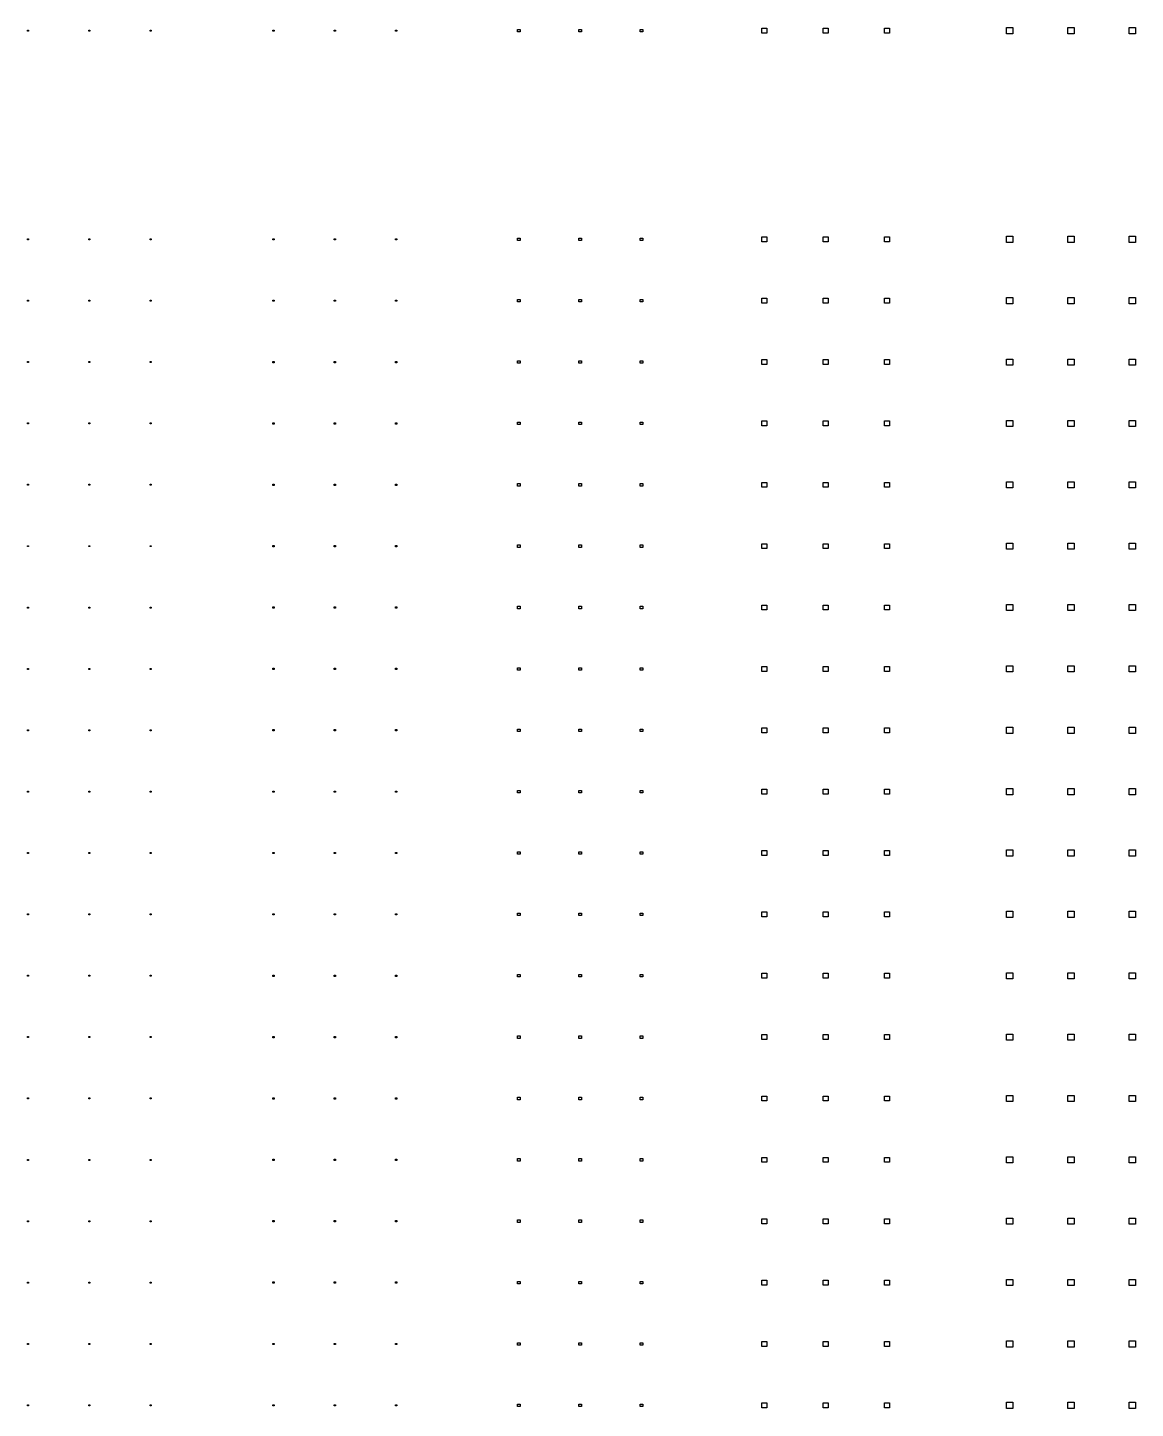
# Model space of a CAD drawing. Extents: x -21493 to 21493, y -12519 to 35265.
# Drawn here: x -9501 to -475, y 11848 to 23094 of the extents above; entities that cross this region are included whole.
import ezdxf

# ---------------------------------------------------------------- set-up
doc = ezdxf.new("R2010")
doc.units = 0
doc.layers.add('L0D0_0', color=1, linetype='CONTINUOUS')

msp = doc.modelspace()

# ---------------------------------------------------------------- linework, layer by layer
at = {"layer": 'L0D0_0'}
for points in [[(-9500.77, 23065.241), (-9500.77, 23073.238), (-9492.773, 23073.238), (-9492.773, 23065.241)], [(-9000.94, 23065.241), (-9000.94, 23073.238), (-8992.943, 23073.238), (-8992.943, 23065.241)], [(-8501.111, 23065.241), (-8501.111, 23073.238), (-8493.11, 23073.238), (-8493.11, 23065.241)], [(-7502.447, 23064.241), (-7502.447, 23074.237), (-7492.451, 23074.237), (-7492.451, 23064.241)], [(-7002.618, 23064.241), (-7002.618, 23074.237), (-6992.622, 23074.237), (-6992.622, 23064.241)], [(-6502.789, 23064.241), (-6502.789, 23074.237), (-6492.793, 23074.237), (-6492.793, 23064.241)], [(-5508.128, 23059.243), (-5508.128, 23079.235), (-5488.132, 23079.235), (-5488.132, 23059.243)], [(-5008.298, 23059.243), (-5008.298, 23079.235), (-4988.302, 23079.235), (-4988.302, 23059.243)], [(-4508.465, 23059.243), (-4508.465, 23079.235), (-4488.473, 23079.235), (-4488.473, 23059.243)], [(-3518.802, 23049.243), (-3518.802, 23089.231), (-3478.818, 23089.231), (-3478.818, 23049.243)], [(-3018.973, 23049.243), (-3018.973, 23089.231), (-2978.989, 23089.231), (-2978.989, 23049.243)], [(-2519.143, 23049.243), (-2519.143, 23089.231), (-2479.155, 23089.231), (-2479.155, 23049.243)], [(-1524.482, 23044.245), (-1524.482, 23094.229), (-1474.498, 23094.229), (-1474.498, 23044.245)], [(-1024.653, 23044.245), (-1024.653, 23094.229), (-974.669, 23094.229), (-974.669, 23044.245)], [(-524.824, 23044.245), (-524.824, 23094.229), (-474.839, 23094.229), (-474.839, 23044.245)], [(-9500.77, 21365.816), (-9500.77, 21373.813), (-9492.773, 21373.813), (-9492.773, 21365.816)], [(-9000.94, 21365.816), (-9000.94, 21373.813), (-8992.943, 21373.813), (-8992.943, 21365.816)], [(-8501.111, 21365.816), (-8501.111, 21373.813), (-8493.11, 21373.813), (-8493.11, 21365.816)], [(-7502.447, 21364.816), (-7502.447, 21374.816), (-7492.451, 21374.816), (-7492.451, 21364.816)], [(-7002.618, 21364.816), (-7002.618, 21374.816), (-6992.622, 21374.816), (-6992.622, 21364.816)], [(-6502.789, 21364.816), (-6502.789, 21374.816), (-6492.793, 21374.816), (-6492.793, 21364.816)], [(-5508.128, 21359.818), (-5508.128, 21379.814), (-5488.132, 21379.814), (-5488.132, 21359.818)], [(-5008.298, 21359.818), (-5008.298, 21379.814), (-4988.302, 21379.814), (-4988.302, 21359.818)], [(-4508.465, 21359.818), (-4508.465, 21379.814), (-4488.473, 21379.814), (-4488.473, 21359.818)], [(-3518.802, 21349.822), (-3518.802, 21389.81), (-3478.818, 21389.81), (-3478.818, 21349.822)], [(-3018.973, 21349.822), (-3018.973, 21389.81), (-2978.989, 21389.81), (-2978.989, 21349.822)], [(-2519.143, 21349.822), (-2519.143, 21389.81), (-2479.155, 21389.81), (-2479.155, 21349.822)], [(-1524.482, 21344.824), (-1524.482, 21394.808), (-1474.498, 21394.808), (-1474.498, 21344.824)], [(-1024.653, 21344.824), (-1024.653, 21394.808), (-974.669, 21394.808), (-974.669, 21344.824)], [(-524.824, 21344.824), (-524.824, 21394.808), (-474.839, 21394.808), (-474.839, 21344.824)], [(-9500.77, 20865.986), (-9500.77, 20873.983), (-9492.773, 20873.983), (-9492.773, 20865.986)], [(-9000.94, 20865.986), (-9000.94, 20873.983), (-8992.943, 20873.983), (-8992.943, 20865.986)], [(-8501.111, 20865.986), (-8501.111, 20873.983), (-8493.11, 20873.983), (-8493.11, 20865.986)], [(-7502.447, 20864.987), (-7502.447, 20874.983), (-7492.451, 20874.983), (-7492.451, 20864.987)], [(-7002.618, 20864.987), (-7002.618, 20874.983), (-6992.622, 20874.983), (-6992.622, 20864.987)], [(-6502.789, 20864.987), (-6502.789, 20874.983), (-6492.793, 20874.983), (-6492.793, 20864.987)], [(-5508.128, 20859.989), (-5508.128, 20879.981), (-5488.132, 20879.981), (-5488.132, 20859.989)], [(-5008.298, 20859.989), (-5008.298, 20879.981), (-4988.302, 20879.981), (-4988.302, 20859.989)], [(-4508.465, 20859.989), (-4508.465, 20879.981), (-4488.473, 20879.981), (-4488.473, 20859.989)], [(-3518.802, 20849.993), (-3518.802, 20889.981), (-3478.818, 20889.981), (-3478.818, 20849.993)], [(-3018.973, 20849.993), (-3018.973, 20889.981), (-2978.989, 20889.981), (-2978.989, 20849.993)], [(-2519.143, 20849.993), (-2519.143, 20889.981), (-2479.155, 20889.981), (-2479.155, 20849.993)], [(-1524.482, 20844.995), (-1524.482, 20894.979), (-1474.498, 20894.979), (-1474.498, 20844.995)], [(-1024.653, 20844.995), (-1024.653, 20894.979), (-974.669, 20894.979), (-974.669, 20844.995)], [(-524.824, 20844.995), (-524.824, 20894.979), (-474.839, 20894.979), (-474.839, 20844.995)], [(-9500.77, 20366.157), (-9500.77, 20374.154), (-9492.773, 20374.154), (-9492.773, 20366.157)], [(-9000.94, 20366.157), (-9000.94, 20374.154), (-8992.943, 20374.154), (-8992.943, 20366.157)], [(-8501.111, 20366.157), (-8501.111, 20374.154), (-8493.11, 20374.154), (-8493.11, 20366.157)], [(-7502.447, 20365.157), (-7502.447, 20375.153), (-7492.451, 20375.153), (-7492.451, 20365.157)], [(-7002.618, 20365.157), (-7002.618, 20375.153), (-6992.622, 20375.153), (-6992.622, 20365.157)], [(-6502.789, 20365.157), (-6502.789, 20375.153), (-6492.793, 20375.153), (-6492.793, 20365.157)], [(-5508.128, 20360.159), (-5508.128, 20380.151), (-5488.132, 20380.151), (-5488.132, 20360.159)], [(-5008.298, 20360.159), (-5008.298, 20380.151), (-4988.302, 20380.151), (-4988.302, 20360.159)], [(-4508.465, 20360.159), (-4508.465, 20380.151), (-4488.473, 20380.151), (-4488.473, 20360.159)], [(-3518.802, 20350.163), (-3518.802, 20390.147), (-3478.818, 20390.147), (-3478.818, 20350.163)], [(-3018.973, 20350.163), (-3018.973, 20390.147), (-2978.989, 20390.147), (-2978.989, 20350.163)], [(-2519.143, 20350.163), (-2519.143, 20390.147), (-2479.155, 20390.147), (-2479.155, 20350.163)], [(-1524.482, 20345.165), (-1524.482, 20395.145), (-1474.498, 20395.145), (-1474.498, 20345.165)], [(-1024.653, 20345.165), (-1024.653, 20395.145), (-974.669, 20395.145), (-974.669, 20345.165)], [(-524.824, 20345.165), (-524.824, 20395.145), (-474.839, 20395.145), (-474.839, 20345.165)], [(-9500.77, 19866.328), (-9500.77, 19874.324), (-9492.773, 19874.324), (-9492.773, 19866.328)], [(-9000.94, 19866.328), (-9000.94, 19874.324), (-8992.943, 19874.324), (-8992.943, 19866.328)], [(-8501.111, 19866.328), (-8501.111, 19874.324), (-8493.11, 19874.324), (-8493.11, 19866.328)], [(-7502.447, 19865.328), (-7502.447, 19875.324), (-7492.451, 19875.324), (-7492.451, 19865.328)], [(-7002.618, 19865.328), (-7002.618, 19875.324), (-6992.622, 19875.324), (-6992.622, 19865.328)], [(-6502.789, 19865.328), (-6502.789, 19875.324), (-6492.793, 19875.324), (-6492.793, 19865.328)], [(-5508.128, 19860.33), (-5508.128, 19880.322), (-5488.132, 19880.322), (-5488.132, 19860.33)], [(-5008.298, 19860.33), (-5008.298, 19880.322), (-4988.302, 19880.322), (-4988.302, 19860.33)], [(-4508.465, 19860.33), (-4508.465, 19880.322), (-4488.473, 19880.322), (-4488.473, 19860.33)], [(-3518.802, 19850.334), (-3518.802, 19890.318), (-3478.818, 19890.318), (-3478.818, 19850.334)], [(-3018.973, 19850.334), (-3018.973, 19890.318), (-2978.989, 19890.318), (-2978.989, 19850.334)], [(-2519.143, 19850.334), (-2519.143, 19890.318), (-2479.155, 19890.318), (-2479.155, 19850.334)], [(-1524.482, 19845.336), (-1524.482, 19895.316), (-1474.498, 19895.316), (-1474.498, 19845.336)], [(-1024.653, 19845.336), (-1024.653, 19895.316), (-974.669, 19895.316), (-974.669, 19845.336)], [(-524.824, 19845.336), (-524.824, 19895.316), (-474.839, 19895.316), (-474.839, 19845.336)], [(-9500.77, 19366.498), (-9500.77, 19374.495), (-9492.773, 19374.495), (-9492.773, 19366.498)], [(-9000.94, 19366.498), (-9000.94, 19374.495), (-8992.943, 19374.495), (-8992.943, 19366.498)], [(-8501.111, 19366.498), (-8501.111, 19374.495), (-8493.11, 19374.495), (-8493.11, 19366.498)], [(-7502.447, 19365.499), (-7502.447, 19375.495), (-7492.451, 19375.495), (-7492.451, 19365.499)], [(-7002.618, 19365.499), (-7002.618, 19375.495), (-6992.622, 19375.495), (-6992.622, 19365.499)], [(-6502.789, 19365.499), (-6502.789, 19375.495), (-6492.793, 19375.495), (-6492.793, 19365.499)], [(-5508.128, 19360.501), (-5508.128, 19380.493), (-5488.132, 19380.493), (-5488.132, 19360.501)], [(-5008.298, 19360.501), (-5008.298, 19380.493), (-4988.302, 19380.493), (-4988.302, 19360.501)], [(-4508.465, 19360.501), (-4508.465, 19380.493), (-4488.473, 19380.493), (-4488.473, 19360.501)], [(-3518.802, 19350.505), (-3518.802, 19390.489), (-3478.818, 19390.489), (-3478.818, 19350.505)], [(-3018.973, 19350.505), (-3018.973, 19390.489), (-2978.989, 19390.489), (-2978.989, 19350.505)], [(-2519.143, 19350.505), (-2519.143, 19390.489), (-2479.155, 19390.489), (-2479.155, 19350.505)], [(-1524.482, 19345.502), (-1524.482, 19395.487), (-1474.498, 19395.487), (-1474.498, 19345.502)], [(-1024.653, 19345.502), (-1024.653, 19395.487), (-974.669, 19395.487), (-974.669, 19345.502)], [(-524.824, 19345.502), (-524.824, 19395.487), (-474.839, 19395.487), (-474.839, 19345.502)], [(-1524.482, 18845.673), (-1524.482, 18895.657), (-1474.498, 18895.657), (-1474.498, 18845.673)], [(-1024.653, 18845.673), (-1024.653, 18895.657), (-974.669, 18895.657), (-974.669, 18845.673)], [(-524.824, 18845.673), (-524.824, 18895.657), (-474.839, 18895.657), (-474.839, 18845.673)], [(-9500.77, 18866.669), (-9500.77, 18874.666), (-9492.773, 18874.666), (-9492.773, 18866.669)], [(-9000.94, 18866.669), (-9000.94, 18874.666), (-8992.943, 18874.666), (-8992.943, 18866.669)], [(-8501.111, 18866.669), (-8501.111, 18874.666), (-8493.11, 18874.666), (-8493.11, 18866.669)], [(-7502.447, 18865.669), (-7502.447, 18875.665), (-7492.451, 18875.665), (-7492.451, 18865.669)], [(-7002.618, 18865.669), (-7002.618, 18875.665), (-6992.622, 18875.665), (-6992.622, 18865.669)], [(-6502.789, 18865.669), (-6502.789, 18875.665), (-6492.793, 18875.665), (-6492.793, 18865.669)], [(-5508.128, 18860.671), (-5508.128, 18880.663), (-5488.132, 18880.663), (-5488.132, 18860.671)], [(-5008.298, 18860.671), (-5008.298, 18880.663), (-4988.302, 18880.663), (-4988.302, 18860.671)], [(-4508.465, 18860.671), (-4508.465, 18880.663), (-4488.473, 18880.663), (-4488.473, 18860.671)], [(-3518.802, 18850.671), (-3518.802, 18890.659), (-3478.818, 18890.659), (-3478.818, 18850.671)], [(-3018.973, 18850.671), (-3018.973, 18890.659), (-2978.989, 18890.659), (-2978.989, 18850.671)], [(-2519.143, 18850.671), (-2519.143, 18890.659), (-2479.155, 18890.659), (-2479.155, 18850.671)], [(-9500.77, 18366.835), (-9500.77, 18374.836), (-9492.773, 18374.836), (-9492.773, 18366.835)], [(-9000.94, 18366.835), (-9000.94, 18374.836), (-8992.943, 18374.836), (-8992.943, 18366.835)], [(-8501.111, 18366.835), (-8501.111, 18374.836), (-8493.11, 18374.836), (-8493.11, 18366.835)], [(-7502.447, 18365.836), (-7502.447, 18375.836), (-7492.451, 18375.836), (-7492.451, 18365.836)], [(-7002.618, 18365.836), (-7002.618, 18375.836), (-6992.622, 18375.836), (-6992.622, 18365.836)], [(-6502.789, 18365.836), (-6502.789, 18375.836), (-6492.793, 18375.836), (-6492.793, 18365.836)], [(-5508.128, 18360.838), (-5508.128, 18380.834), (-5488.132, 18380.834), (-5488.132, 18360.838)], [(-5008.298, 18360.838), (-5008.298, 18380.834), (-4988.302, 18380.834), (-4988.302, 18360.838)], [(-4508.465, 18360.838), (-4508.465, 18380.834), (-4488.473, 18380.834), (-4488.473, 18360.838)], [(-3518.802, 18350.842), (-3518.802, 18390.83), (-3478.818, 18390.83), (-3478.818, 18350.842)], [(-3018.973, 18350.842), (-3018.973, 18390.83), (-2978.989, 18390.83), (-2978.989, 18350.842)], [(-2519.143, 18350.842), (-2519.143, 18390.83), (-2479.155, 18390.83), (-2479.155, 18350.842)], [(-1524.482, 18345.844), (-1524.482, 18395.828), (-1474.498, 18395.828), (-1474.498, 18345.844)], [(-1024.653, 18345.844), (-1024.653, 18395.828), (-974.669, 18395.828), (-974.669, 18345.844)], [(-524.824, 18345.844), (-524.824, 18395.828), (-474.839, 18395.828), (-474.839, 18345.844)], [(-3518.802, 17851.012), (-3518.802, 17891), (-3478.818, 17891), (-3478.818, 17851.012)], [(-3018.973, 17851.012), (-3018.973, 17891), (-2978.989, 17891), (-2978.989, 17851.012)], [(-2519.143, 17851.012), (-2519.143, 17891), (-2479.155, 17891), (-2479.155, 17851.012)], [(-1524.482, 17846.014), (-1524.482, 17895.998), (-1474.498, 17895.998), (-1474.498, 17846.014)], [(-1024.653, 17846.014), (-1024.653, 17895.998), (-974.669, 17895.998), (-974.669, 17846.014)], [(-524.824, 17846.014), (-524.824, 17895.998), (-474.839, 17895.998), (-474.839, 17846.014)], [(-9500.77, 17867.006), (-9500.77, 17875.003), (-9492.773, 17875.003), (-9492.773, 17867.006)], [(-9000.94, 17867.006), (-9000.94, 17875.003), (-8992.943, 17875.003), (-8992.943, 17867.006)], [(-8501.111, 17867.006), (-8501.111, 17875.003), (-8493.11, 17875.003), (-8493.11, 17867.006)], [(-7502.447, 17866.006), (-7502.447, 17876.002), (-7492.451, 17876.002), (-7492.451, 17866.006)], [(-7002.618, 17866.006), (-7002.618, 17876.002), (-6992.622, 17876.002), (-6992.622, 17866.006)], [(-6502.789, 17866.006), (-6502.789, 17876.002), (-6492.793, 17876.002), (-6492.793, 17866.006)], [(-5508.128, 17861.008), (-5508.128, 17881.004), (-5488.132, 17881.004), (-5488.132, 17861.008)], [(-5008.298, 17861.008), (-5008.298, 17881.004), (-4988.302, 17881.004), (-4988.302, 17861.008)], [(-4508.465, 17861.008), (-4508.465, 17881.004), (-4488.473, 17881.004), (-4488.473, 17861.008)], [(-9500.77, 17367.176), (-9500.77, 17375.173), (-9492.773, 17375.173), (-9492.773, 17367.176)], [(-9000.94, 17367.176), (-9000.94, 17375.173), (-8992.943, 17375.173), (-8992.943, 17367.176)], [(-8501.111, 17367.176), (-8501.111, 17375.173), (-8493.11, 17375.173), (-8493.11, 17367.176)], [(-7502.447, 17366.177), (-7502.447, 17376.173), (-7492.451, 17376.173), (-7492.451, 17366.177)], [(-7002.618, 17366.177), (-7002.618, 17376.173), (-6992.622, 17376.173), (-6992.622, 17366.177)], [(-6502.789, 17366.177), (-6502.789, 17376.173), (-6492.793, 17376.173), (-6492.793, 17366.177)], [(-5508.128, 17361.179), (-5508.128, 17381.171), (-5488.132, 17381.171), (-5488.132, 17361.179)], [(-5008.298, 17361.179), (-5008.298, 17381.171), (-4988.302, 17381.171), (-4988.302, 17361.179)], [(-4508.465, 17361.179), (-4508.465, 17381.171), (-4488.473, 17381.171), (-4488.473, 17361.179)], [(-3518.802, 17351.183), (-3518.802, 17391.171), (-3478.818, 17391.171), (-3478.818, 17351.183)], [(-3018.973, 17351.183), (-3018.973, 17391.171), (-2978.989, 17391.171), (-2978.989, 17351.183)], [(-2519.143, 17351.183), (-2519.143, 17391.171), (-2479.155, 17391.171), (-2479.155, 17351.183)], [(-1524.482, 17346.185), (-1524.482, 17396.169), (-1474.498, 17396.169), (-1474.498, 17346.185)], [(-1024.653, 17346.185), (-1024.653, 17396.169), (-974.669, 17396.169), (-974.669, 17346.185)], [(-524.824, 17346.185), (-524.824, 17396.169), (-474.839, 17396.169), (-474.839, 17346.185)], [(-9500.77, 16867.347), (-9500.77, 16875.344), (-9492.773, 16875.344), (-9492.773, 16867.347)], [(-9000.94, 16867.347), (-9000.94, 16875.344), (-8992.943, 16875.344), (-8992.943, 16867.347)], [(-8501.111, 16867.347), (-8501.111, 16875.344), (-8493.11, 16875.344), (-8493.11, 16867.347)], [(-7502.447, 16866.347), (-7502.447, 16876.343), (-7492.451, 16876.343), (-7492.451, 16866.347)], [(-7002.618, 16866.347), (-7002.618, 16876.343), (-6992.622, 16876.343), (-6992.622, 16866.347)], [(-6502.789, 16866.347), (-6502.789, 16876.343), (-6492.793, 16876.343), (-6492.793, 16866.347)], [(-5508.128, 16861.349), (-5508.128, 16881.341), (-5488.132, 16881.341), (-5488.132, 16861.349)], [(-5008.298, 16861.349), (-5008.298, 16881.341), (-4988.302, 16881.341), (-4988.302, 16861.349)], [(-4508.465, 16861.349), (-4508.465, 16881.341), (-4488.473, 16881.341), (-4488.473, 16861.349)], [(-3518.802, 16851.353), (-3518.802, 16891.337), (-3478.818, 16891.337), (-3478.818, 16851.353)], [(-3018.973, 16851.353), (-3018.973, 16891.337), (-2978.989, 16891.337), (-2978.989, 16851.353)], [(-2519.143, 16851.353), (-2519.143, 16891.337), (-2479.155, 16891.337), (-2479.155, 16851.353)], [(-1524.482, 16846.355), (-1524.482, 16896.335), (-1474.498, 16896.335), (-1474.498, 16846.355)], [(-1024.653, 16846.355), (-1024.653, 16896.335), (-974.669, 16896.335), (-974.669, 16846.355)], [(-524.824, 16846.355), (-524.824, 16896.335), (-474.839, 16896.335), (-474.839, 16846.355)], [(-9500.77, 16367.518), (-9500.77, 16375.514), (-9492.773, 16375.514), (-9492.773, 16367.518)], [(-9000.94, 16367.518), (-9000.94, 16375.514), (-8992.943, 16375.514), (-8992.943, 16367.518)], [(-8501.111, 16367.518), (-8501.111, 16375.514), (-8493.11, 16375.514), (-8493.11, 16367.518)], [(-7502.447, 16366.518), (-7502.447, 16376.514), (-7492.451, 16376.514), (-7492.451, 16366.518)], [(-7002.618, 16366.518), (-7002.618, 16376.514), (-6992.622, 16376.514), (-6992.622, 16366.518)], [(-6502.789, 16366.518), (-6502.789, 16376.514), (-6492.793, 16376.514), (-6492.793, 16366.518)], [(-5508.128, 16361.52), (-5508.128, 16381.512), (-5488.132, 16381.512), (-5488.132, 16361.52)], [(-5008.298, 16361.52), (-5008.298, 16381.512), (-4988.302, 16381.512), (-4988.302, 16361.52)], [(-4508.465, 16361.52), (-4508.465, 16381.512), (-4488.473, 16381.512), (-4488.473, 16361.52)], [(-3518.802, 16351.524), (-3518.802, 16391.508), (-3478.818, 16391.508), (-3478.818, 16351.524)], [(-3018.973, 16351.524), (-3018.973, 16391.508), (-2978.989, 16391.508), (-2978.989, 16351.524)], [(-2519.143, 16351.524), (-2519.143, 16391.508), (-2479.155, 16391.508), (-2479.155, 16351.524)], [(-1524.482, 16346.526), (-1524.482, 16396.506), (-1474.498, 16396.506), (-1474.498, 16346.526)], [(-1024.653, 16346.526), (-1024.653, 16396.506), (-974.669, 16396.506), (-974.669, 16346.526)], [(-524.824, 16346.526), (-524.824, 16396.506), (-474.839, 16396.506), (-474.839, 16346.526)], [(-9500.77, 15867.688), (-9500.77, 15875.685), (-9492.773, 15875.685), (-9492.773, 15867.688)], [(-9000.94, 15867.688), (-9000.94, 15875.685), (-8992.943, 15875.685), (-8992.943, 15867.688)], [(-8501.111, 15867.688), (-8501.111, 15875.685), (-8493.11, 15875.685), (-8493.11, 15867.688)], [(-7502.447, 15866.689), (-7502.447, 15876.685), (-7492.451, 15876.685), (-7492.451, 15866.689)], [(-7002.618, 15866.689), (-7002.618, 15876.685), (-6992.622, 15876.685), (-6992.622, 15866.689)], [(-6502.789, 15866.689), (-6502.789, 15876.685), (-6492.793, 15876.685), (-6492.793, 15866.689)], [(-5508.128, 15861.691), (-5508.128, 15881.683), (-5488.132, 15881.683), (-5488.132, 15861.691)], [(-5008.298, 15861.691), (-5008.298, 15881.683), (-4988.302, 15881.683), (-4988.302, 15861.691)], [(-4508.465, 15861.691), (-4508.465, 15881.683), (-4488.473, 15881.683), (-4488.473, 15861.691)], [(-3518.802, 15851.695), (-3518.802, 15891.679), (-3478.818, 15891.679), (-3478.818, 15851.695)], [(-3018.973, 15851.695), (-3018.973, 15891.679), (-2978.989, 15891.679), (-2978.989, 15851.695)], [(-2519.143, 15851.695), (-2519.143, 15891.679), (-2479.155, 15891.679), (-2479.155, 15851.695)], [(-1524.482, 15846.692), (-1524.482, 15896.677), (-1474.498, 15896.677), (-1474.498, 15846.692)], [(-1024.653, 15846.692), (-1024.653, 15896.677), (-974.669, 15896.677), (-974.669, 15846.692)], [(-524.824, 15846.692), (-524.824, 15896.677), (-474.839, 15896.677), (-474.839, 15846.692)], [(-9500.77, 15367.859), (-9500.77, 15375.856), (-9492.773, 15375.856), (-9492.773, 15367.859)], [(-9000.94, 15367.859), (-9000.94, 15375.856), (-8992.943, 15375.856), (-8992.943, 15367.859)], [(-8501.111, 15367.859), (-8501.111, 15375.856), (-8493.11, 15375.856), (-8493.11, 15367.859)], [(-7502.447, 15366.859), (-7502.447, 15376.855), (-7492.451, 15376.855), (-7492.451, 15366.859)], [(-7002.618, 15366.859), (-7002.618, 15376.855), (-6992.622, 15376.855), (-6992.622, 15366.859)], [(-6502.789, 15366.859), (-6502.789, 15376.855), (-6492.793, 15376.855), (-6492.793, 15366.859)], [(-5508.128, 15361.861), (-5508.128, 15381.853), (-5488.132, 15381.853), (-5488.132, 15361.861)], [(-5008.298, 15361.861), (-5008.298, 15381.853), (-4988.302, 15381.853), (-4988.302, 15361.861)], [(-4508.465, 15361.861), (-4508.465, 15381.853), (-4488.473, 15381.853), (-4488.473, 15361.861)], [(-3518.802, 15351.861), (-3518.802, 15391.849), (-3478.818, 15391.849), (-3478.818, 15351.861)], [(-3018.973, 15351.861), (-3018.973, 15391.849), (-2978.989, 15391.849), (-2978.989, 15351.861)], [(-2519.143, 15351.861), (-2519.143, 15391.849), (-2479.155, 15391.849), (-2479.155, 15351.861)], [(-1524.482, 15346.863), (-1524.482, 15396.847), (-1474.498, 15396.847), (-1474.498, 15346.863)], [(-1024.653, 15346.863), (-1024.653, 15396.847), (-974.669, 15396.847), (-974.669, 15346.863)], [(-524.824, 15346.863), (-524.824, 15396.847), (-474.839, 15396.847), (-474.839, 15346.863)], [(-9500.77, 14868.025), (-9500.77, 14876.026), (-9492.773, 14876.026), (-9492.773, 14868.025)], [(-9000.94, 14868.025), (-9000.94, 14876.026), (-8992.943, 14876.026), (-8992.943, 14868.025)], [(-8501.111, 14868.025), (-8501.111, 14876.026), (-8493.11, 14876.026), (-8493.11, 14868.025)], [(-7502.447, 14867.026), (-7502.447, 14877.026), (-7492.451, 14877.026), (-7492.451, 14867.026)], [(-7002.618, 14867.026), (-7002.618, 14877.026), (-6992.622, 14877.026), (-6992.622, 14867.026)], [(-6502.789, 14867.026), (-6502.789, 14877.026), (-6492.793, 14877.026), (-6492.793, 14867.026)], [(-5508.128, 14862.028), (-5508.128, 14882.024), (-5488.132, 14882.024), (-5488.132, 14862.028)], [(-5008.298, 14862.028), (-5008.298, 14882.024), (-4988.302, 14882.024), (-4988.302, 14862.028)], [(-4508.465, 14862.028), (-4508.465, 14882.024), (-4488.473, 14882.024), (-4488.473, 14862.028)], [(-3518.802, 14852.032), (-3518.802, 14892.02), (-3478.818, 14892.02), (-3478.818, 14852.032)], [(-3018.973, 14852.032), (-3018.973, 14892.02), (-2978.989, 14892.02), (-2978.989, 14852.032)], [(-2519.143, 14852.032), (-2519.143, 14892.02), (-2479.155, 14892.02), (-2479.155, 14852.032)], [(-1524.482, 14847.034), (-1524.482, 14897.018), (-1474.498, 14897.018), (-1474.498, 14847.034)], [(-1024.653, 14847.034), (-1024.653, 14897.018), (-974.669, 14897.018), (-974.669, 14847.034)], [(-524.824, 14847.034), (-524.824, 14897.018), (-474.839, 14897.018), (-474.839, 14847.034)], [(-1524.482, 14347.204), (-1524.482, 14397.188), (-1474.498, 14397.188), (-1474.498, 14347.204)], [(-1024.653, 14347.204), (-1024.653, 14397.188), (-974.669, 14397.188), (-974.669, 14347.204)], [(-524.824, 14347.204), (-524.824, 14397.188), (-474.839, 14397.188), (-474.839, 14347.204)], [(-9500.77, 14368.196), (-9500.77, 14376.193), (-9492.773, 14376.193), (-9492.773, 14368.196)], [(-9000.94, 14368.196), (-9000.94, 14376.193), (-8992.943, 14376.193), (-8992.943, 14368.196)], [(-8501.111, 14368.196), (-8501.111, 14376.193), (-8493.11, 14376.193), (-8493.11, 14368.196)], [(-7502.447, 14367.196), (-7502.447, 14377.192), (-7492.451, 14377.192), (-7492.451, 14367.196)], [(-7002.618, 14367.196), (-7002.618, 14377.192), (-6992.622, 14377.192), (-6992.622, 14367.196)], [(-6502.789, 14367.196), (-6502.789, 14377.192), (-6492.793, 14377.192), (-6492.793, 14367.196)], [(-5508.128, 14362.198), (-5508.128, 14382.194), (-5488.132, 14382.194), (-5488.132, 14362.198)], [(-5008.298, 14362.198), (-5008.298, 14382.194), (-4988.302, 14382.194), (-4988.302, 14362.198)], [(-4508.465, 14362.198), (-4508.465, 14382.194), (-4488.473, 14382.194), (-4488.473, 14362.198)], [(-3518.802, 14352.202), (-3518.802, 14392.19), (-3478.818, 14392.19), (-3478.818, 14352.202)], [(-3018.973, 14352.202), (-3018.973, 14392.19), (-2978.989, 14392.19), (-2978.989, 14352.202)], [(-2519.143, 14352.202), (-2519.143, 14392.19), (-2479.155, 14392.19), (-2479.155, 14352.202)], [(-9500.77, 13868.366), (-9500.77, 13876.363), (-9492.773, 13876.363), (-9492.773, 13868.366)], [(-9000.94, 13868.366), (-9000.94, 13876.363), (-8992.943, 13876.363), (-8992.943, 13868.366)], [(-8501.111, 13868.366), (-8501.111, 13876.363), (-8493.11, 13876.363), (-8493.11, 13868.366)], [(-7502.447, 13867.367), (-7502.447, 13877.363), (-7492.451, 13877.363), (-7492.451, 13867.367)], [(-7002.618, 13867.367), (-7002.618, 13877.363), (-6992.622, 13877.363), (-6992.622, 13867.367)], [(-6502.789, 13867.367), (-6502.789, 13877.363), (-6492.793, 13877.363), (-6492.793, 13867.367)], [(-5508.128, 13862.369), (-5508.128, 13882.361), (-5488.132, 13882.361), (-5488.132, 13862.369)], [(-5008.298, 13862.369), (-5008.298, 13882.361), (-4988.302, 13882.361), (-4988.302, 13862.369)], [(-4508.465, 13862.369), (-4508.465, 13882.361), (-4488.473, 13882.361), (-4488.473, 13862.369)], [(-3518.802, 13852.373), (-3518.802, 13892.361), (-3478.818, 13892.361), (-3478.818, 13852.373)], [(-3018.973, 13852.373), (-3018.973, 13892.361), (-2978.989, 13892.361), (-2978.989, 13852.373)], [(-2519.143, 13852.373), (-2519.143, 13892.361), (-2479.155, 13892.361), (-2479.155, 13852.373)], [(-1524.482, 13847.375), (-1524.482, 13897.359), (-1474.498, 13897.359), (-1474.498, 13847.375)], [(-1024.653, 13847.375), (-1024.653, 13897.359), (-974.669, 13897.359), (-974.669, 13847.375)], [(-524.824, 13847.375), (-524.824, 13897.359), (-474.839, 13897.359), (-474.839, 13847.375)], [(-3518.802, 13352.543), (-3518.802, 13392.527), (-3478.818, 13392.527), (-3478.818, 13352.543)], [(-3018.973, 13352.543), (-3018.973, 13392.527), (-2978.989, 13392.527), (-2978.989, 13352.543)], [(-2519.143, 13352.543), (-2519.143, 13392.527), (-2479.155, 13392.527), (-2479.155, 13352.543)], [(-1524.482, 13347.545), (-1524.482, 13397.525), (-1474.498, 13397.525), (-1474.498, 13347.545)], [(-1024.653, 13347.545), (-1024.653, 13397.525), (-974.669, 13397.525), (-974.669, 13347.545)], [(-524.824, 13347.545), (-524.824, 13397.525), (-474.839, 13397.525), (-474.839, 13347.545)], [(-9500.77, 13368.537), (-9500.77, 13376.534), (-9492.773, 13376.534), (-9492.773, 13368.537)], [(-9000.94, 13368.537), (-9000.94, 13376.534), (-8992.943, 13376.534), (-8992.943, 13368.537)], [(-8501.111, 13368.537), (-8501.111, 13376.534), (-8493.11, 13376.534), (-8493.11, 13368.537)], [(-7502.447, 13367.537), (-7502.447, 13377.533), (-7492.451, 13377.533), (-7492.451, 13367.537)], [(-7002.618, 13367.537), (-7002.618, 13377.533), (-6992.622, 13377.533), (-6992.622, 13367.537)], [(-6502.789, 13367.537), (-6502.789, 13377.533), (-6492.793, 13377.533), (-6492.793, 13367.537)], [(-5508.128, 13362.539), (-5508.128, 13382.531), (-5488.132, 13382.531), (-5488.132, 13362.539)], [(-5008.298, 13362.539), (-5008.298, 13382.531), (-4988.302, 13382.531), (-4988.302, 13362.539)], [(-4508.465, 13362.539), (-4508.465, 13382.531), (-4488.473, 13382.531), (-4488.473, 13362.539)], [(-9500.77, 12868.708), (-9500.77, 12876.704), (-9492.773, 12876.704), (-9492.773, 12868.708)], [(-9000.94, 12868.708), (-9000.94, 12876.704), (-8992.943, 12876.704), (-8992.943, 12868.708)], [(-8501.111, 12868.708), (-8501.111, 12876.704), (-8493.11, 12876.704), (-8493.11, 12868.708)], [(-7502.447, 12867.708), (-7502.447, 12877.704), (-7492.451, 12877.704), (-7492.451, 12867.708)], [(-7002.618, 12867.708), (-7002.618, 12877.704), (-6992.622, 12877.704), (-6992.622, 12867.708)], [(-6502.789, 12867.708), (-6502.789, 12877.704), (-6492.793, 12877.704), (-6492.793, 12867.708)], [(-5508.128, 12862.71), (-5508.128, 12882.702), (-5488.132, 12882.702), (-5488.132, 12862.71)], [(-5008.298, 12862.71), (-5008.298, 12882.702), (-4988.302, 12882.702), (-4988.302, 12862.71)], [(-4508.465, 12862.71), (-4508.465, 12882.702), (-4488.473, 12882.702), (-4488.473, 12862.71)], [(-3518.802, 12852.714), (-3518.802, 12892.698), (-3478.818, 12892.698), (-3478.818, 12852.714)], [(-3018.973, 12852.714), (-3018.973, 12892.698), (-2978.989, 12892.698), (-2978.989, 12852.714)], [(-2519.143, 12852.714), (-2519.143, 12892.698), (-2479.155, 12892.698), (-2479.155, 12852.714)], [(-1524.482, 12847.716), (-1524.482, 12897.696), (-1474.498, 12897.696), (-1474.498, 12847.716)], [(-1024.653, 12847.716), (-1024.653, 12897.696), (-974.669, 12897.696), (-974.669, 12847.716)], [(-524.824, 12847.716), (-524.824, 12897.696), (-474.839, 12897.696), (-474.839, 12847.716)], [(-9500.77, 12368.878), (-9500.77, 12376.875), (-9492.773, 12376.875), (-9492.773, 12368.878)], [(-9000.94, 12368.878), (-9000.94, 12376.875), (-8992.943, 12376.875), (-8992.943, 12368.878)], [(-8501.111, 12368.878), (-8501.111, 12376.875), (-8493.11, 12376.875), (-8493.11, 12368.878)], [(-7502.447, 12367.879), (-7502.447, 12377.875), (-7492.451, 12377.875), (-7492.451, 12367.879)], [(-7002.618, 12367.879), (-7002.618, 12377.875), (-6992.622, 12377.875), (-6992.622, 12367.879)], [(-6502.789, 12367.879), (-6502.789, 12377.875), (-6492.793, 12377.875), (-6492.793, 12367.879)], [(-5508.128, 12362.881), (-5508.128, 12382.873), (-5488.132, 12382.873), (-5488.132, 12362.881)], [(-5008.298, 12362.881), (-5008.298, 12382.873), (-4988.302, 12382.873), (-4988.302, 12362.881)], [(-4508.465, 12362.881), (-4508.465, 12382.873), (-4488.473, 12382.873), (-4488.473, 12362.881)], [(-3518.802, 12352.88), (-3518.802, 12392.869), (-3478.818, 12392.869), (-3478.818, 12352.88)], [(-3018.973, 12352.88), (-3018.973, 12392.869), (-2978.989, 12392.869), (-2978.989, 12352.88)], [(-2519.143, 12352.88), (-2519.143, 12392.869), (-2479.155, 12392.869), (-2479.155, 12352.88)], [(-1524.482, 12347.882), (-1524.482, 12397.867), (-1474.498, 12397.867), (-1474.498, 12347.882)], [(-1024.653, 12347.882), (-1024.653, 12397.867), (-974.669, 12397.867), (-974.669, 12347.882)], [(-524.824, 12347.882), (-524.824, 12397.867), (-474.839, 12397.867), (-474.839, 12347.882)], [(-9500.77, 11869.049), (-9500.77, 11877.046), (-9492.773, 11877.046), (-9492.773, 11869.049)], [(-9000.94, 11869.049), (-9000.94, 11877.046), (-8992.943, 11877.046), (-8992.943, 11869.049)], [(-8501.111, 11869.049), (-8501.111, 11877.046), (-8493.11, 11877.046), (-8493.11, 11869.049)], [(-7502.447, 11868.049), (-7502.447, 11878.045), (-7492.451, 11878.045), (-7492.451, 11868.049)], [(-7002.618, 11868.049), (-7002.618, 11878.045), (-6992.622, 11878.045), (-6992.622, 11868.049)], [(-6502.789, 11868.049), (-6502.789, 11878.045), (-6492.793, 11878.045), (-6492.793, 11868.049)], [(-5508.128, 11863.047), (-5508.128, 11883.043), (-5488.132, 11883.043), (-5488.132, 11863.047)], [(-5008.298, 11863.047), (-5008.298, 11883.043), (-4988.302, 11883.043), (-4988.302, 11863.047)], [(-4508.465, 11863.047), (-4508.465, 11883.043), (-4488.473, 11883.043), (-4488.473, 11863.047)], [(-3518.802, 11853.051), (-3518.802, 11893.039), (-3478.818, 11893.039), (-3478.818, 11853.051)], [(-3018.973, 11853.051), (-3018.973, 11893.039), (-2978.989, 11893.039), (-2978.989, 11853.051)], [(-2519.143, 11853.051), (-2519.143, 11893.039), (-2479.155, 11893.039), (-2479.155, 11853.051)], [(-1524.482, 11848.053), (-1524.482, 11898.037), (-1474.498, 11898.037), (-1474.498, 11848.053)], [(-1024.653, 11848.053), (-1024.653, 11898.037), (-974.669, 11898.037), (-974.669, 11848.053)], [(-524.824, 11848.053), (-524.824, 11898.037), (-474.839, 11898.037), (-474.839, 11848.053)]]:
    msp.add_lwpolyline(points, close=True, dxfattribs=at)

doc.saveas('drawing.dxf')
